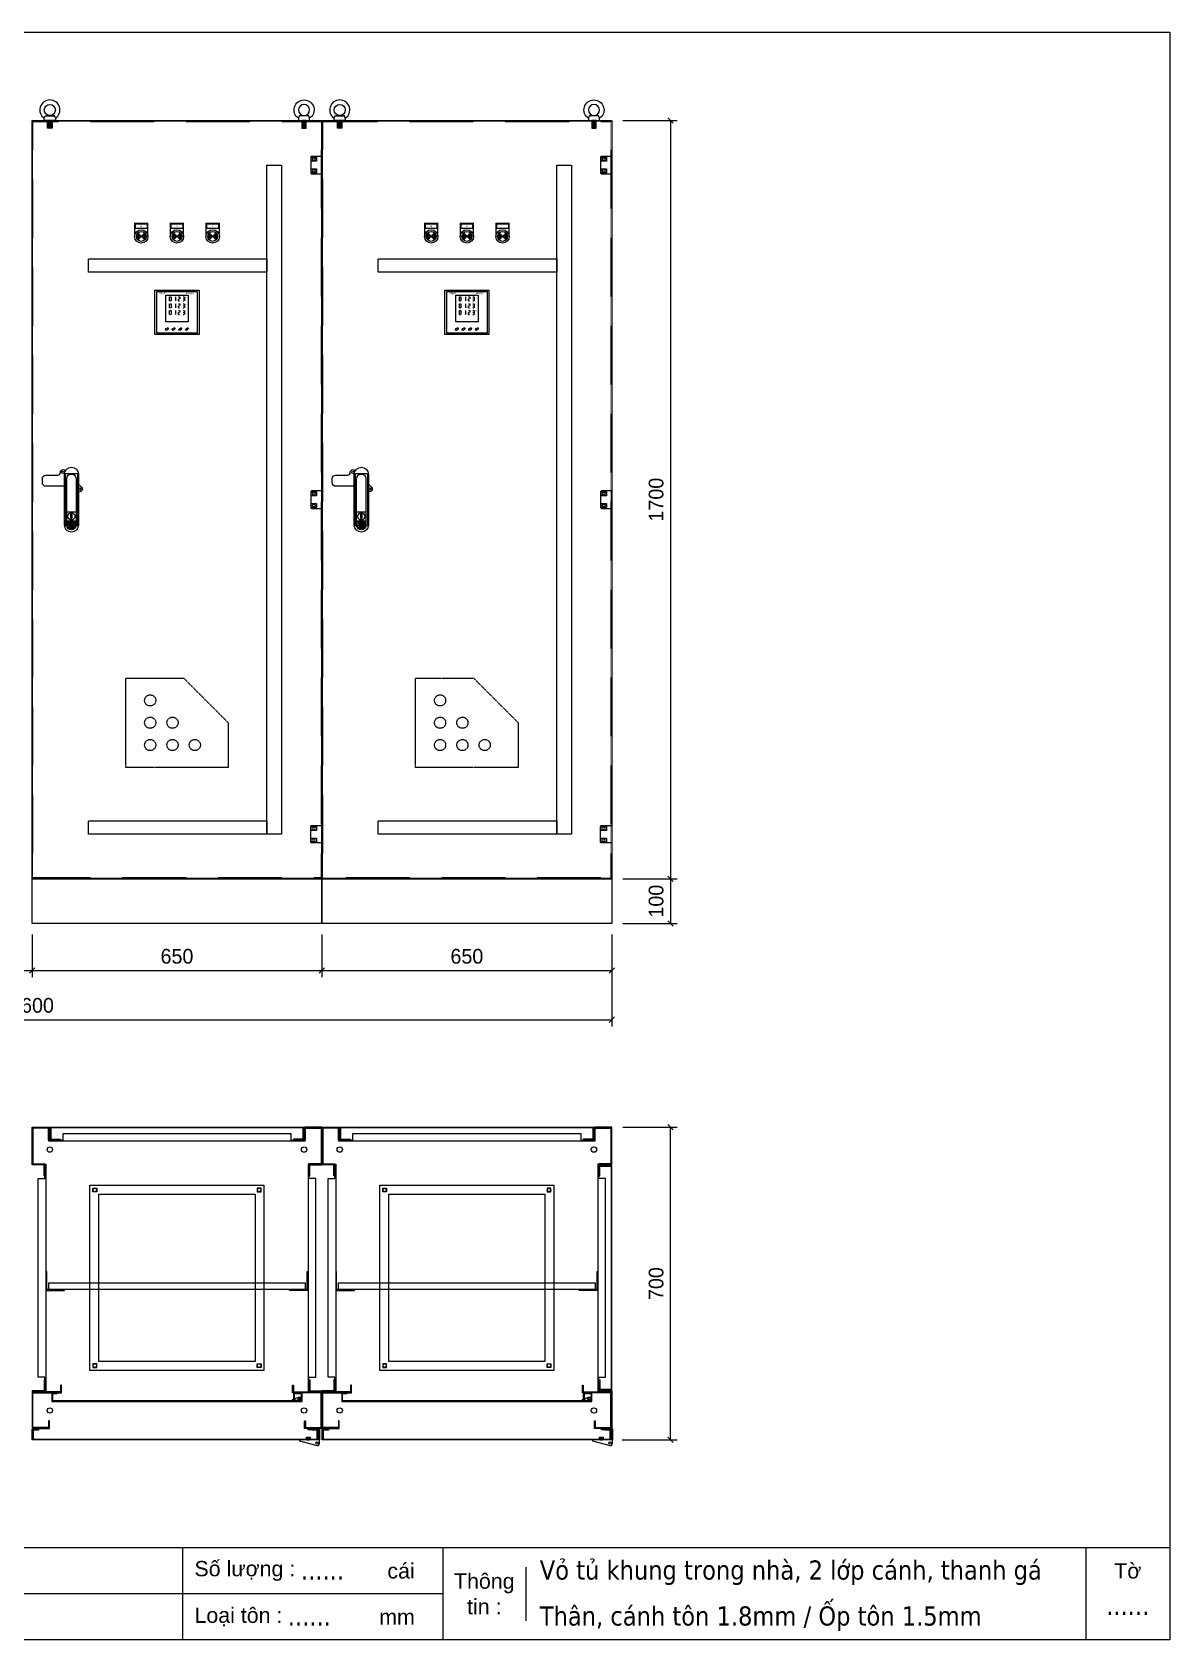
# Model space of a CAD drawing. Header units: millimetres. Extents: x 0 to 5097, y 0 to 3604.
# Drawn here: x 2546 to 5097, y 0 to 3604 of the extents above; entities that cross this region are included whole.
import ezdxf
from ezdxf.enums import TextEntityAlignment as Align

# ---------------------------------------------------------------- set-up
doc = ezdxf.new("R2010")
doc.units = ezdxf.units.MM
doc.linetypes.add('DASHED', pattern=[0.75, 0.5, -0.25])
doc.linetypes.add('HIDDEN2', pattern=[4.7625, 3.175, -1.5875])
for name, color, linetype in [('01', 7, 'HIDDEN2'), ('DIM', 253, 'Continuous'), ('Ghi chu', 7, 'Continuous')]:
    doc.layers.add(name, color=color, linetype=linetype)
doc.layers.add('07', color=5, linetype='Continuous', lineweight=5)
doc.styles.add('Arial', font='arial.ttf')
doc.styles.add('Arial-Black', font='txt')
doc.styles.add('Tahoma (Input Text)', font='tahoma.ttf')
doc.dimstyles.new('Dim-33', dxfattribs={"dimtxt": 33, "dimasz": 12, "dimexe": 15, "dimexo": 25, "dimgap": 15, "dimtad": 1, "dimdec": 0, "dimtxsty": 'Standard', "dimblk": 'OBLIQUE', "dimcen": 10, "dimclrd": 5, "dimclre": 5, "dimclrt": 3, "dimazin": 3, "dimtfac": 1, "dimtdec": 0, "dimtmove": 0, "dimatfit": 3, "dimldrblk": 'OPEN30', "dimlwd": 9, "dimlwe": 9})

# ---------------------------------------------------------------- blocks, each defined once
blk = doc.blocks.new('*D2')
at = {"color": 0, "linetype": 'ByBlock', "lineweight": -2}
for p, q in [((1901.3, 1506.1), (1889.3, 1494.1)), ((2539.3, 1494.1), (2551.3, 1506.1))]:
    blk.add_line(p, q, dxfattribs=at)
at = {"layer": 'Defpoints', "color": 0, "transparency": 16777216}
for p in [(1895.3, 1605.7), (2545.3, 1605.7), (2545.3, 1500.1)]:
    blk.add_point(p, dxfattribs=at)
at = {"layer": 'DIM', "color": 5, "lineweight": 9, "transparency": 16777216}
for p, q in [((1895.3, 1580.7), (1895.3, 1485.1)), ((2545.3, 1580.7), (2545.3, 1485.1)), ((1895.3, 1500.1), (2545.3, 1500.1))]:
    blk.add_line(p, q, dxfattribs=at)
at = {"layer": 'DIM', "color": 3, "transparency": 16777216, "insert": (2220.3, 1532), "char_height": 33, "attachment_point": 5}
blk.add_mtext('650', dxfattribs=at)
blk = doc.blocks.new('_Oblique')
at = {"color": 0, "linetype": 'ByBlock', "lineweight": -2}
blk.add_line((-0.5, -0.5), (0.5, 0.5), dxfattribs=at)
blk = doc.blocks.new('_Open30')
at = {"color": 0, "linetype": 'ByBlock', "lineweight": -2}
for p, q in [((-1, 0.27), (0, 0)), ((0, 0), (-1, -0.27)), ((0, 0), (-1, 0))]:
    blk.add_line(p, q, dxfattribs=at)
blk = doc.blocks.new('Moccauf10')
h = blk.add_hatch()
h.set_pattern_fill('ANSI31', color=8, scale=0.5, angle=330, style=0)
h.set_pattern_definition([(15, (-83193.6702, -36410.4482), (-0.410875234, 1.53340725), [])])
h.paths.add_polyline_path([(5, -23.5), (-5, -23.5), (-5, -40.5), (5, -40.5)])
at = {"color": 8}
for p, q in [((-12.5, -18.5), (-10.4, -13.5)), ((-10.4, -13.5), (-4.9, -11.5)), ((10.4, -13.5), (4.9, -11.5)), ((12.5, -18.5), (10.4, -13.5))]:
    blk.add_line(p, q, dxfattribs=at)
for points in [[(12.5, -18.5), (12.5, -23.5), (-12.5, -23.5), (-12.5, -18.5)], [(-10.4, -13.5), (10.4, -13.5)]]:
    blk.add_lwpolyline(points, dxfattribs=at)
blk.add_lwpolyline([(-5, -23.5), (5, -23.5), (5, -40.5), (-5, -40.5)], close=True, dxfattribs=at)
blk.add_circle((0, 0), 12.5, dxfattribs=at)
blk.add_arc((0, 0), 22.5, 303.749, 236.251, dxfattribs=at)
blk = doc.blocks.new('HL036-1-2')
at = {"layer": 'Ghi chu', "color": 1}
for p, q in [((-3, 17.8), (-18.9, 17.8)), ((-18.9, 15.8), (-18.9, 17.8)), ((-12.1, 15.8), (-18.9, 15.8)), ((-16.4, 1), (-16.4, 14)), ((-15.6, 15), (-3.9, 17.7)), ((0, 0), (-15.4, 0)), ((-14.4, 3), (-14.4, 11.9)), ((0, 2), (-13.4, 2)), ((-13.1, 12.8), (-4.3, 9.8)), ((-6.2, 2), (-6.2, 0)), ((-1.2, 2), (-1.2, 0)), ((0, 0), (0, 2))]:
    blk.add_line(p, q, dxfattribs=at)
for radius in [4.1, 2.1]:
    blk.add_circle((-3, 13.7), radius, dxfattribs=at)
for centre, start, end in [((-15.4, 14), 102.9616, 180), ((-15.4, 1), 180, 270), ((-13.4, 11.9), 71.3254, 180), ((-13.4, 3), 180, 270)]:
    blk.add_arc(centre, 1, start, end, dxfattribs=at)
blk = doc.blocks.new('*D3')
at = {"color": 0, "linetype": 'ByBlock', "lineweight": -2}
for p, q in [((2551.3, 1506.1), (2539.3, 1494.1)), ((3189.3, 1494.1), (3201.3, 1506.1))]:
    blk.add_line(p, q, dxfattribs=at)
at = {"layer": 'Defpoints', "color": 0, "transparency": 16777216}
for p in [(2545.3, 1605.7), (3195.3, 1605.7), (3195.3, 1500.1)]:
    blk.add_point(p, dxfattribs=at)
at = {"layer": 'DIM', "color": 5, "lineweight": 9, "transparency": 16777216}
for p, q in [((2545.3, 1580.7), (2545.3, 1485.1)), ((3195.3, 1580.7), (3195.3, 1485.1)), ((2545.3, 1500.1), (3195.3, 1500.1))]:
    blk.add_line(p, q, dxfattribs=at)
at = {"layer": 'DIM', "color": 3, "transparency": 16777216, "insert": (2870.3, 1532), "char_height": 33, "attachment_point": 5}
blk.add_mtext('650', dxfattribs=at)
blk = doc.blocks.new('HL044-2')
at = {"color": 1}
for p, q in [((0, -3), (0, 0)), ((0, 0), (23, 0)), ((4, -3), (4, 0)), ((10, -3), (10, 0)), ((25, -26), (-20, -26)), ((-20, -26), (-20, -28)), ((-20, -28), (19.5, -38.5)), ((-3, -19.5), (-3, -26)), ((-3, -19.5), (3, -20.1)), ((-3, -20.5), (3, -21.1)), ((-3, -21.5), (3, -22.1)), ((-3, -22.5), (3, -23.1)), ((-3, -23.5), (3, -24.1)), ((-3, -24.5), (3, -25.1)), ((-3, -25.5), (2.3, -26)), ((22, -3), (0, -3)), ((3, -19.5), (3, -26)), ((22, -3), (22, -26)), ((25, -2), (25, -3)), ((25, -3), (25, -26)), ((25, -33), (25, -26))]:
    blk.add_line(p, q, dxfattribs=at)
blk.add_lwpolyline([(-4, -19.5), (4, -19.5), (4, -26), (-4, -26)], close=True, dxfattribs=at)
blk.add_circle((19.5, -33), 2.5, dxfattribs=at)
for centre, radius, start, end in [((23, -2), 2, 0, 90), ((19.5, -33), 5.5, 270, 0)]:
    blk.add_arc(centre, radius, start, end, dxfattribs=at)
blk = doc.blocks.new('*D4')
at = {"color": 0, "linetype": 'ByBlock', "lineweight": -2}
for p, q in [((3201.3, 1506.1), (3189.3, 1494.1)), ((3839.3, 1494.1), (3851.3, 1506.1))]:
    blk.add_line(p, q, dxfattribs=at)
at = {"layer": 'Defpoints', "color": 0, "transparency": 16777216}
for p in [(3195.3, 1605.7), (3845.3, 1605.7), (3845.3, 1500.1)]:
    blk.add_point(p, dxfattribs=at)
at = {"layer": 'DIM', "color": 5, "lineweight": 9, "transparency": 16777216}
for p, q in [((3195.3, 1580.7), (3195.3, 1485.1)), ((3845.3, 1580.7), (3845.3, 1485.1)), ((3195.3, 1500.1), (3845.3, 1500.1))]:
    blk.add_line(p, q, dxfattribs=at)
at = {"layer": 'DIM', "color": 3, "transparency": 16777216, "insert": (3520.3, 1532), "char_height": 33, "attachment_point": 5}
blk.add_mtext('650', dxfattribs=at)
blk = doc.blocks.new('*D5')
at = {"color": 0, "linetype": 'ByBlock', "lineweight": -2}
for p, q in [((1251.3, 1396.1), (1239.3, 1384.1)), ((3839.3, 1384.1), (3851.3, 1396.1))]:
    blk.add_line(p, q, dxfattribs=at)
at = {"layer": 'Defpoints', "color": 0, "transparency": 16777216}
for p in [(1245.3, 1605.7), (3845.3, 1605.7), (3845.3, 1390.1)]:
    blk.add_point(p, dxfattribs=at)
at = {"layer": 'DIM', "color": 5, "lineweight": 9, "transparency": 16777216}
for p, q in [((1245.3, 1580.7), (1245.3, 1375.1)), ((3845.3, 1580.7), (3845.3, 1375.1)), ((1245.3, 1390.1), (3845.3, 1390.1))]:
    blk.add_line(p, q, dxfattribs=at)
at = {"layer": 'DIM', "color": 3, "transparency": 16777216, "insert": (2545.3, 1422), "char_height": 33, "attachment_point": 5}
blk.add_mtext('2600', dxfattribs=at)
blk = doc.blocks.new('*D6')
at = {"color": 0, "linetype": 'ByBlock', "lineweight": -2}
for p, q in [((3982.6, 3399.7), (3970.6, 3411.7)), ((3970.6, 1711.7), (3982.6, 1699.7))]:
    blk.add_line(p, q, dxfattribs=at)
at = {"layer": 'Defpoints', "color": 0, "transparency": 16777216}
for p in [(3845.3, 3405.7), (3845.3, 1705.7), (3976.6, 1705.7)]:
    blk.add_point(p, dxfattribs=at)
at = {"layer": 'DIM', "color": 5, "lineweight": 9, "transparency": 16777216}
for p, q in [((3870.3, 3405.7), (3991.6, 3405.7)), ((3976.6, 3405.7), (3976.6, 1705.7)), ((3870.3, 1705.7), (3991.6, 1705.7))]:
    blk.add_line(p, q, dxfattribs=at)
at = {"layer": 'DIM', "color": 3, "transparency": 16777216, "insert": (3944.7, 2555.7), "char_height": 33, "attachment_point": 5, "rotation": 90}
blk.add_mtext('1700', dxfattribs=at)
blk = doc.blocks.new('*D7')
at = {"color": 0, "linetype": 'ByBlock', "lineweight": -2}
for p, q in [((3982.6, 1699.7), (3970.6, 1711.7)), ((3970.6, 1611.7), (3982.6, 1599.7))]:
    blk.add_line(p, q, dxfattribs=at)
at = {"layer": 'Defpoints', "color": 0, "transparency": 16777216}
for p in [(3845.3, 1705.7), (3845.3, 1605.7), (3976.6, 1605.7)]:
    blk.add_point(p, dxfattribs=at)
at = {"layer": 'DIM', "color": 5, "lineweight": 9, "transparency": 16777216}
for p, q in [((3870.3, 1705.7), (3991.6, 1705.7)), ((3976.6, 1705.7), (3976.6, 1605.7)), ((3870.3, 1605.7), (3991.6, 1605.7))]:
    blk.add_line(p, q, dxfattribs=at)
at = {"layer": 'DIM', "color": 3, "transparency": 16777216, "insert": (3944.7, 1655.7), "char_height": 33, "attachment_point": 5, "rotation": 90}
blk.add_mtext('100', dxfattribs=at)
blk = doc.blocks.new('*D8')
at = {"color": 0, "linetype": 'ByBlock', "lineweight": -2}
for p, q in [((3982.6, 1143), (3970.6, 1155)), ((3970.6, 454), (3982.6, 442))]:
    blk.add_line(p, q, dxfattribs=at)
at = {"layer": 'Defpoints', "color": 0, "transparency": 16777216}
for p in [(3845.3, 1149), (3976.6, 1149), (3843.8, 448)]:
    blk.add_point(p, dxfattribs=at)
at = {"layer": 'DIM', "color": 5, "lineweight": 9, "transparency": 16777216}
for p, q in [((3870.3, 1149), (3991.6, 1149)), ((3976.6, 448), (3976.6, 1149)), ((3868.8, 448), (3991.6, 448))]:
    blk.add_line(p, q, dxfattribs=at)
at = {"layer": 'DIM', "color": 3, "transparency": 16777216, "insert": (3944.7, 798.5), "char_height": 33, "attachment_point": 5, "rotation": 90}
blk.add_mtext('700', dxfattribs=at)
blk = doc.blocks.new('khungtenAsean2')
at = {"color": 7}
for p, q in [((2970, -1980), (0, -1980)), ((1680, -1980), (1680, -2100)), ((2020, -1980), (2020, -2100)), ((2860, -1980), (2860, -2100)), ((2128.3, -2005), (2128.3, -2075)), ((2020, -2040), (0, -2040))]:
    blk.add_line(p, q, dxfattribs=at)
blk.add_lwpolyline([(0, 0), (2970, 0), (2970, -2100), (0, -2100)], close=True, dxfattribs=at)
at = {"color": 2, "char_height": 20, "style": 'Arial'}
for s, insert, width, attachment_point in [('  Số lượng :', (1680, -2010), 917.634, 4), ('cái', (1947.6, -2010), 917.634, 4), ('Thông\\Ptin :', (2074.2, -2040), 108.311, 5), ('Tờ', (2915, -2010), 110, 5), ('  Loại tôn :', (1680, -2070), 917.634, 4), ('mm', (1936.9, -2070), 917.634, 4)]:
    blk.add_mtext(s, dxfattribs=dict(at, insert=insert, width=width, attachment_point=attachment_point))
at = {"color": 1, "style": 'Tahoma (Input Text)', "flags": 8}
for tag, p in [('#03', (506.6, -2019.3)), ('#01', (137.1, -2021.3)), ('#05', (1106.6, -2021.3)), ('#07', (1834.7, -2021.3)), ('#09', (2146.7, -2021.3)), ('#02', (98.5, -2081.3)), ('#04', (486.1, -2081.3)), ('#06', (1065.3, -2081.3)), ('#08', (1817.4, -2081.3)), ('#10', (2146.7, -2081.3))]:
    blk.add_attdef(tag, p, '', height=25, dxfattribs=at)
blk.add_attdef('#11', text='', height=25, dxfattribs=at).set_placement((2915, -2067.3), align=Align.CENTER)
blk = doc.blocks.new('HL044-1')
at = {"color": 1}
blk.add_lwpolyline([(2, 0), (25, 0), (25, 39), (2, 39, 0.414214), (0, 37), (0, 2, 0.414214)], format="xyb", close=True, dxfattribs=at)
for centre in [(7, 32.5), (7, 6.5)]:
    blk.add_circle(centre, 3, dxfattribs=at)
blk = doc.blocks.new('AB-301-1-1')
at = {"linetype": 'Continuous'}
h = blk.add_hatch(dxfattribs=at)
h.set_pattern_fill('ACAD_ISO09W100', color=1, scale=0.2)
h.set_pattern_definition([(0, (-367.8747, 374.3201), (0, 1), [4.8, -0.6, 1.2, -0.6, 1.2, -0.6])])
h.paths.add_polyline_path([(-3.9, -112.6, 0.118404), (0.1, -113.6, 0.118404), (4.2, -112.6), (7.1, -96.1), (-6.9, -96.1)])
at = {"color": 1, "linetype": 'Continuous'}
for p, q in [((-9.9, -74.6), (10.1, -74.6)), ((-6.9, -96.1), (7.1, -96.1)), ((-6.9, -96.1), (-3.9, -112.6)), ((7.1, -96.1), (4.2, -112.6))]:
    blk.add_line(p, q, dxfattribs=at)
for points in [[(-15.7, -17.1), (-57.4, -17.1, -0.414214), (-64.9, -9.6), (-64.9, 0.4, -0.414214), (-57.4, 7.9), (-30.6, 7.9, 0.414214), (-24.6, 13.9), (-24.6, 14.2)], [(-24.6, 14.2, -0.198912), (-22.8, 18.4), (-22.8, 18.4, -0.414214), (-14.4, 18.4), (-13.5, 17.6)], [(16.3, -12.2), (23.1, -19.1, -0.414214), (23.1, -27.5), (23.1, -27.5, -0.31835), (16.3, -28.7)]]:
    blk.add_lwpolyline(points, format="xyb", dxfattribs=at)
for points in [[(0.3, 25.4), (0.3, 25.4, -0.400643), (16.3, 10.4), (16.3, -104.6, -0.400643), (0.3, -119.6), (0.3, -119.6, -0.400643), (-15.7, -104.6), (-15.7, 10.4, -0.400643)], [(0.1, 10.4, -0.403991), (10.6, 0.4), (10.6, -104.6, -0.403991), (0.1, -114.6, -0.403991), (-10.4, -104.6), (-10.4, 0.4, -0.403991)], [(9.1, -96.6), (9.1, -104.6, -0.414214), (0.1, -113.6, -0.414214), (-8.9, -104.6), (-8.9, -96.6, -0.414214), (-6.9, -94.6), (7.1, -94.6, -0.414214)]]:
    blk.add_lwpolyline(points, format="xyb", close=True, dxfattribs=at)
blk.add_lwpolyline([(-0.9, -79.6), (1.1, -79.6), (1.1, -89.6), (-0.9, -89.6)], close=True, dxfattribs=at)
for centre, radius in [((-18.6, 14.2), 2.5), ((18.9, -23.3), 2.5), ((0.1, -84.6), 8)]:
    blk.add_circle(centre, radius, dxfattribs=at)
blk = doc.blocks.new('Den XANH')
h = blk.add_hatch(color=5)
h.paths.add_polyline_path([(15, 15), (22.8, 7.2, 0.198912), (26, 15, 0.198912), (22.8, 22.8)])
h.paths.add_polyline_path([(15, 15), (7.2, 22.8, 0.198912), (4, 15, 0.198912), (7.2, 7.2)])
at = {"color": 7}
for p, q in [((0, 45), (30, 45)), ((0, 45), (0, 15)), ((30, 15), (30, 45))]:
    blk.add_line(p, q, dxfattribs=at)
blk.add_lwpolyline([(2, 43), (28, 43), (28, 33), (2, 33)], close=True, dxfattribs=at)
blk.add_circle((15, 15), 15, dxfattribs=at)
at = {"layer": '07', "color": 5, "linetype": 'Continuous', "lineweight": 5, "ltscale": 3}
for p, q in [((22.8, 22.8), (7.2, 7.2)), ((7.2, 22.8), (22.8, 7.2))]:
    blk.add_line(p, q, dxfattribs=at)
blk.add_circle((15, 15), 11, dxfattribs=at)
at = {"layer": '01', "color": 2, "linetype": 'Continuous', "lineweight": 5, "style": 'Arial-Black'}
blk.add_attdef('T-SP', text='', height=2.4, dxfattribs=at).set_placement((15.2, 36), align=Align.CENTER)
blk = doc.blocks.new('Den DO')
h = blk.add_hatch(color=1)
h.paths.add_polyline_path([(7.2, 7.2), (15, 15), (7.2, 22.8, 0.198912), (4, 15, 0.198912)])
h.paths.add_polyline_path([(26, 15, 0.198912), (22.8, 22.8), (15, 15), (22.8, 7.2, 0.198912)])
at = {"color": 7}
for p, q in [((0, 45), (30, 45)), ((0, 45), (0, 15)), ((30, 15), (30, 45))]:
    blk.add_line(p, q, dxfattribs=at)
blk.add_lwpolyline([(2, 43), (28, 43), (28, 33), (2, 33)], close=True, dxfattribs=at)
blk.add_circle((15, 15), 15, dxfattribs=at)
at = {"layer": '07', "color": 1, "linetype": 'Continuous', "lineweight": 5, "ltscale": 3}
for p, q in [((22.8, 22.8), (7.2, 7.2)), ((7.2, 22.8), (22.8, 7.2))]:
    blk.add_line(p, q, dxfattribs=at)
blk.add_circle((15, 15), 11, dxfattribs=at)
at = {"layer": '01', "color": 2, "linetype": 'Continuous', "lineweight": 5, "style": 'Arial-Black'}
blk.add_attdef('T-SP', text='', height=2.4, dxfattribs=at).set_placement((15.2, 36), align=Align.CENTER)
blk = doc.blocks.new('Den VANG')
h = blk.add_hatch(color=2)
h.paths.add_polyline_path([(22.8, 7.2, 0.198912), (26, 15, 0.198912), (22.8, 22.8), (15, 15)])
h.paths.add_polyline_path([(7.2, 7.2), (15, 15), (7.2, 22.8, 0.198912), (4, 15, 0.198912)])
at = {"color": 7}
for p, q in [((0, 45), (30, 45)), ((0, 45), (0, 15)), ((30, 15), (30, 45))]:
    blk.add_line(p, q, dxfattribs=at)
blk.add_lwpolyline([(2, 43), (28, 43), (28, 33), (2, 33)], close=True, dxfattribs=at)
blk.add_circle((15, 15), 15, dxfattribs=at)
at = {"layer": '07', "color": 2, "linetype": 'Continuous', "lineweight": 5, "ltscale": 3}
for p, q in [((22.8, 22.8), (7.2, 7.2)), ((7.2, 22.8), (22.8, 7.2))]:
    blk.add_line(p, q, dxfattribs=at)
blk.add_circle((15, 15), 11, dxfattribs=at)
at = {"layer": '01', "color": 2, "linetype": 'Continuous', "lineweight": 5, "style": 'Arial-Black'}
blk.add_attdef('T-SP', text='', height=2.4, dxfattribs=at).set_placement((15.2, 36), align=Align.CENTER)
blk = doc.blocks.new('A$C1C334A4C')
at = {"color": 6}
for p, q in [((32.2, 83.8), (32.2, 79.8)), ((32.2, 78.8), (32.2, 74.8)), ((33.2, 83.8), (35.2, 83.8)), ((33.2, 74.8), (35.2, 74.8)), ((36.2, 83.8), (36.2, 79.8)), ((36.2, 78.8), (36.2, 74.8)), ((46.2, 83.8), (46.2, 79.8)), ((46.2, 78.8), (46.2, 74.8)), ((52.2, 78.8), (52.2, 74.8)), ((53.2, 83.8), (55.2, 83.8)), ((53.2, 79.3), (55.2, 79.3)), ((53.2, 74.8), (55.2, 74.8)), ((56.2, 83.8), (56.2, 79.8)), ((63.2, 83.8), (65.2, 83.8)), ((63.2, 79.3), (65.2, 79.3)), ((63.2, 74.8), (65.2, 74.8)), ((66.2, 83.8), (66.2, 79.8)), ((66.2, 78.8), (66.2, 74.8)), ((32.2, 68.8), (32.2, 64.8)), ((32.2, 63.8), (32.2, 59.8)), ((32.2, 53.8), (32.2, 49.8)), ((32.2, 48.8), (32.2, 44.8)), ((33.2, 68.8), (35.2, 68.8)), ((33.2, 59.8), (35.2, 59.8)), ((33.2, 53.8), (35.2, 53.8)), ((33.2, 44.8), (35.2, 44.8)), ((36.2, 68.8), (36.2, 64.8)), ((36.2, 63.8), (36.2, 59.8)), ((36.2, 53.8), (36.2, 49.8)), ((36.2, 48.8), (36.2, 44.8)), ((46.2, 68.8), (46.2, 64.8)), ((46.2, 63.8), (46.2, 59.8)), ((46.2, 53.8), (46.2, 49.8)), ((46.2, 48.8), (46.2, 44.8)), ((52.2, 63.8), (52.2, 59.8)), ((52.2, 48.8), (52.2, 44.8)), ((53.2, 68.8), (55.2, 68.8)), ((53.2, 64.3), (55.2, 64.3)), ((53.2, 59.8), (55.2, 59.8)), ((53.2, 53.8), (55.2, 53.8)), ((53.2, 49.3), (55.2, 49.3)), ((53.2, 44.8), (55.2, 44.8)), ((56.2, 68.8), (56.2, 64.8)), ((56.2, 53.8), (56.2, 49.8)), ((63.2, 68.8), (65.2, 68.8)), ((63.2, 64.3), (65.2, 64.3)), ((63.2, 59.8), (65.2, 59.8)), ((63.2, 53.8), (65.2, 53.8)), ((63.2, 49.3), (65.2, 49.3)), ((63.2, 44.8), (65.2, 44.8)), ((66.2, 68.8), (66.2, 64.8)), ((66.2, 63.8), (66.2, 59.8)), ((66.2, 53.8), (66.2, 49.8)), ((66.2, 48.8), (66.2, 44.8))]:
    blk.add_line(p, q, dxfattribs=at)
for points in [[(0, 99), (99, 99), (99, 0), (0, 0)], [(24.5, 88), (74.5, 88), (74.5, 28), (24.5, 28)]]:
    blk.add_lwpolyline(points, close=True, dxfattribs=at)
at = {"color": 2}
blk.add_lwpolyline([(3.5, 3.5), (95.5, 3.5), (95.5, 95.5), (3.5, 95.5)], close=True, dxfattribs=at)
at = {"color": 6}
for centre in [(27, 12), (42, 12), (57, 12), (72, 12)]:
    blk.add_ellipse(centre, major_axis=(2.83, 2.83), ratio=0.5, dxfattribs=at)
at = {"color": 6, "width": 2201.82, "attachment_point": 5}
for s, insert, char_height in [('{\\fTahoma|b0|i0|c0|p34;selec}', (18.2, 92), 5), ('{\\fTahoma|b0|i0|c0|p34;V}', (70.6, 83.1), 2), ('{\\fTahoma|b0|i1|c0|p34;MFM383A}', (78.4, 91.6), 3), ('{\\fTahoma|b0|i0|c0|p34;PF}', (70.6, 52.9), 2), ('{\\fTahoma|b0|i0|c0|p34;A}', (70.6, 67.7), 2)]:
    blk.add_mtext(s, dxfattribs=dict(at, insert=insert, char_height=char_height))
blk = doc.blocks.new('A$C01EB0BB3')
at = {"color": 7, "linetype": 'DASHED', "ltscale": 3}
for p, q in [((0, 0), (0, 200)), ((0, 200), (130, 200)), ((230, 100), (130, 200)), ((230, 100), (230, 0)), ((230, 0), (0, 0))]:
    blk.add_line(p, q, dxfattribs=at)
for centre in [(55, 150), (55, 100), (105, 100), (55, 50), (105, 50), (155, 50)]:
    blk.add_circle(centre, 12.5, dxfattribs=at)

msp = doc.modelspace()

# ---------------------------------------------------------------- linework, layer by layer
at = {"color": 7}
for points in [[(2545.3, 3405.7), (3195.3, 3405.7), (3195.3, 1705.7), (2545.3, 1705.7)], [(3195.3, 3405.7), (3845.3, 3405.7), (3845.3, 1705.7), (3195.3, 1705.7)], [(2545.3, 1705.7), (3195.3, 1705.7), (3195.3, 1605.7), (2545.3, 1605.7)], [(3195.3, 1705.7), (3845.3, 1705.7), (3845.3, 1605.7), (3195.3, 1605.7)], [(3153.3, 1122), (3153.3, 1147.5), (2587.3, 1147.5), (2587.3, 1122), (2585.8, 1122), (2585.8, 1149), (3154.8, 1149), (3154.8, 1122)], [(3803.3, 1122), (3803.3, 1147.5), (3237.3, 1147.5), (3237.3, 1122), (3235.8, 1122), (3235.8, 1149), (3804.8, 1149), (3804.8, 1122)], [(3818.3, 1062), (3843.8, 1062), (3843.8, 561), (3818.3, 561), (3818.3, 559.5), (3845.3, 559.5), (3845.3, 1063.5), (3818.3, 1063.5)], [(2675.3, 1019), (3065.3, 1019), (3065.3, 604), (2675.3, 604)], [(3325.3, 1019), (3715.3, 1019), (3715.3, 604), (3325.3, 604)], [(2572.3, 558), (2545.3, 558), (2545.3, 474), (2584.3, 474), (2584.3, 491), (2582.3, 491), (2582.3, 476), (2547.3, 476), (2547.3, 556), (2574.3, 556), (2574.3, 583), (2572.3, 583)], [(3168.3, 558), (3195.3, 558), (3195.3, 474), (3156.3, 474), (3156.3, 491), (3158.3, 491), (3158.3, 476), (3193.3, 476), (3193.3, 556), (3166.3, 556), (3166.3, 583), (3168.3, 583)], [(3222.3, 558), (3195.3, 558), (3195.3, 474), (3234.3, 474), (3234.3, 491), (3232.3, 491), (3232.3, 476), (3197.3, 476), (3197.3, 556), (3224.3, 556), (3224.3, 583), (3222.3, 583)], [(3818.3, 558), (3845.3, 558), (3845.3, 474), (3806.3, 474), (3806.3, 491), (3808.3, 491), (3808.3, 476), (3843.3, 476), (3843.3, 556), (3816.3, 556), (3816.3, 583), (3818.3, 583)], [(2609.3, 556), (2547.3, 556), (2547.3, 554), (2611.3, 554), (2611.3, 571), (2609.3, 571)], [(3131.3, 556), (3193.3, 556), (3193.3, 554), (3129.3, 554), (3129.3, 571), (3131.3, 571)], [(3259.3, 556), (3197.3, 556), (3197.3, 554), (3261.3, 554), (3261.3, 571), (3259.3, 571)], [(3781.3, 556), (3843.3, 556), (3843.3, 554), (3779.3, 554), (3779.3, 571), (3781.3, 571)]]:
    msp.add_lwpolyline(points, close=True, dxfattribs=at)
at = {"color": 7, "linetype": 'DASHED'}
for points in [[(2547.3, 3403.7), (3193.3, 3403.7), (3193.3, 1707.7), (2547.3, 1707.7)], [(3197.3, 3403.7), (3843.3, 3403.7), (3843.3, 1707.7), (3197.3, 1707.7)]]:
    msp.add_lwpolyline(points, close=True, dxfattribs=at)
at = {"color": 2}
for points in [[(3171.3, 3323.2), (3183.3, 3323.2), (3183.3, 3314.2), (3171.3, 3314.2)], [(3821.3, 3323.2), (3833.3, 3323.2), (3833.3, 3314.2), (3821.3, 3314.2)], [(3171.3, 3297.2), (3183.3, 3297.2), (3183.3, 3288.2), (3171.3, 3288.2)], [(3821.3, 3297.2), (3833.3, 3297.2), (3833.3, 3288.2), (3821.3, 3288.2)], [(2620.3, 2614.2), (2647.3, 2614.2), (2647.3, 2497.2), (2620.3, 2497.2)], [(3270.3, 2614.2), (3297.3, 2614.2), (3297.3, 2497.2), (3270.3, 2497.2)], [(3171.3, 2573.2), (3183.3, 2573.2), (3183.3, 2564.2), (3171.3, 2564.2)], [(3821.3, 2573.2), (3833.3, 2573.2), (3833.3, 2564.2), (3821.3, 2564.2)], [(3171.3, 2547.2), (3183.3, 2547.2), (3183.3, 2538.2), (3171.3, 2538.2)], [(3821.3, 2547.2), (3833.3, 2547.2), (3833.3, 2538.2), (3821.3, 2538.2)], [(3171.3, 1823.2), (3183.3, 1823.2), (3183.3, 1814.2), (3171.3, 1814.2)], [(3821.3, 1823.2), (3833.3, 1823.2), (3833.3, 1814.2), (3821.3, 1814.2)], [(3171.3, 1797.2), (3183.3, 1797.2), (3183.3, 1788.2), (3171.3, 1788.2)], [(3821.3, 1797.2), (3833.3, 1797.2), (3833.3, 1788.2), (3821.3, 1788.2)], [(2690.3, 1004), (2681.8, 1004), (2681.8, 1012.5), (2690.3, 1012.5)], [(3050.3, 1004), (3058.8, 1004), (3058.8, 1012.5), (3050.3, 1012.5)], [(3340.3, 1004), (3331.8, 1004), (3331.8, 1012.5), (3340.3, 1012.5)], [(3700.3, 1004), (3708.8, 1004), (3708.8, 1012.5), (3700.3, 1012.5)], [(2695.3, 999), (3045.3, 999), (3045.3, 624), (2695.3, 624)], [(3345.3, 999), (3695.3, 999), (3695.3, 624), (3345.3, 624)], [(2690.3, 619), (2681.8, 619), (2681.8, 610.5), (2690.3, 610.5)], [(3050.3, 619), (3058.8, 619), (3058.8, 610.5), (3050.3, 610.5)], [(3340.3, 619), (3331.8, 619), (3331.8, 610.5), (3340.3, 610.5)], [(3700.3, 619), (3708.8, 619), (3708.8, 610.5), (3700.3, 610.5)]]:
    msp.add_lwpolyline(points, close=True, dxfattribs=at)
at = {"color": 7, "linetype": 'DASHED', "ltscale": 2}
for points in [[(3071.7, 3305.7), (3104.7, 3305.7), (3104.7, 1805.7), (3071.7, 1805.7)], [(3721.7, 3305.7), (3754.7, 3305.7), (3754.7, 1805.7), (3721.7, 1805.7)], [(2671.7, 3095.3), (3071.7, 3095.3), (3071.7, 3065.3), (2671.7, 3065.3)], [(3321.7, 3095.3), (3721.7, 3095.3), (3721.7, 3065.3), (3321.7, 3065.3)], [(2671.7, 1835.7), (3071.7, 1835.7), (3071.7, 1805.7), (2671.7, 1805.7)], [(3321.7, 1835.7), (3721.7, 1835.7), (3721.7, 1805.7), (3321.7, 1805.7)]]:
    msp.add_lwpolyline(points, close=True, dxfattribs=at)
at = {"color": 7}
for points in [[(2609.3, 1120), (2582.3, 1120), (2582.3, 1147), (2547.3, 1147), (2547.3, 1067), (2574.3, 1067), (2574.3, 1040), (2572.3, 1040), (2572.3, 1065), (2545.3, 1065), (2545.3, 1149), (2584.3, 1149), (2584.3, 1122), (2609.3, 1122), (2609.3, 1120)], [(3131.3, 1120), (3158.3, 1120), (3158.3, 1147), (3193.3, 1147), (3193.3, 1067), (3166.3, 1067), (3166.3, 1040), (3168.3, 1040), (3168.3, 1065), (3195.3, 1065), (3195.3, 1149), (3156.3, 1149), (3156.3, 1122), (3131.3, 1122), (3131.3, 1120)], [(3259.3, 1120), (3232.3, 1120), (3232.3, 1147), (3197.3, 1147), (3197.3, 1067), (3224.3, 1067), (3224.3, 1040), (3222.3, 1040), (3222.3, 1065), (3195.3, 1065), (3195.3, 1149), (3234.3, 1149), (3234.3, 1122), (3259.3, 1122), (3259.3, 1120)], [(3781.3, 1120), (3808.3, 1120), (3808.3, 1147), (3843.3, 1147), (3843.3, 1067), (3816.3, 1067), (3816.3, 1040), (3818.3, 1040), (3818.3, 1065), (3845.3, 1065), (3845.3, 1149), (3806.3, 1149), (3806.3, 1122), (3781.3, 1122), (3781.3, 1120)], [(3172.8, 470), (3172.8, 472), (3186.8, 472), (3186.8, 448), (2545.8, 448), (2545.8, 472), (2559.8, 472), (2559.8, 470), (2547.8, 470), (2547.8, 450), (3184.8, 450), (3184.8, 470), (3172.8, 470)], [(3829.8, 470), (3829.8, 472), (3843.8, 472), (3843.8, 448), (3195.8, 448), (3195.8, 472), (3209.8, 472), (3209.8, 470), (3197.8, 470), (3197.8, 450), (3841.8, 450), (3841.8, 470), (3829.8, 470)]]:
    msp.add_lwpolyline(points, dxfattribs=at)
at = {"color": 253}
for points in [[(3125.8, 1120), (3157.3, 1120), (3157.3, 1118), (2583.3, 1118), (2583.3, 1120), (2614.8, 1120), (2614.8, 1135), (3125.8, 1135), (3125.8, 1120)], [(3775.8, 1120), (3807.3, 1120), (3807.3, 1118), (3233.3, 1118), (3233.3, 1120), (3264.8, 1120), (3264.8, 1135), (3775.8, 1135), (3775.8, 1120)], [(2574.3, 1034), (2574.3, 1066.5), (2576.3, 1066.5), (2576.3, 556.5), (2574.3, 556.5), (2574.3, 589), (2559.3, 589), (2559.3, 1034), (2574.3, 1034)], [(3166.3, 1034), (3166.3, 1066.5), (3164.3, 1066.5), (3164.3, 556.5), (3166.3, 556.5), (3166.3, 589), (3181.3, 589), (3181.3, 1034), (3166.3, 1034)], [(3224.3, 1034), (3224.3, 1066.5), (3226.3, 1066.5), (3226.3, 556.5), (3224.3, 556.5), (3224.3, 589), (3209.3, 589), (3209.3, 1034), (3224.3, 1034)], [(3816.3, 1034), (3816.3, 1066.5), (3814.3, 1066.5), (3814.3, 556.5), (3816.3, 556.5), (3816.3, 589), (3831.3, 589), (3831.3, 1034), (3816.3, 1034)]]:
    msp.add_lwpolyline(points, dxfattribs=at)
for points in [[(2618.3, 785.3), (2578.3, 785.3), (2578.3, 825.3), (2576.3, 825.3), (2576.3, 783.3), (2618.3, 783.3)], [(2582.8, 800.3), (3157.8, 800.3), (3157.8, 785.3), (2582.8, 785.3)], [(3122.3, 785.3), (3162.3, 785.3), (3162.3, 825.3), (3164.3, 825.3), (3164.3, 783.3), (3122.3, 783.3)], [(3268.3, 785.3), (3228.3, 785.3), (3228.3, 825.3), (3226.3, 825.3), (3226.3, 783.3), (3268.3, 783.3)], [(3232.8, 800.3), (3807.8, 800.3), (3807.8, 785.3), (3232.8, 785.3)], [(3772.3, 785.3), (3812.3, 785.3), (3812.3, 825.3), (3814.3, 825.3), (3814.3, 783.3), (3772.3, 783.3)]]:
    msp.add_lwpolyline(points, close=True, dxfattribs=at)
at = {"color": 6}
for points in [[(3138.8, 554), (3138.8, 552), (3148.8, 552), (3148.8, 536), (2591.8, 536), (2591.8, 552), (2601.8, 552), (2601.8, 554), (2589.8, 554), (2589.8, 534), (3150.8, 534), (3150.8, 554), (3138.8, 554)], [(3788.8, 554), (3788.8, 552), (3798.8, 552), (3798.8, 536), (3241.8, 536), (3241.8, 552), (3251.8, 552), (3251.8, 554), (3239.8, 554), (3239.8, 534), (3800.8, 534), (3800.8, 554), (3788.8, 554)]]:
    msp.add_lwpolyline(points, dxfattribs=at)
at = {"color": 2}
for centre in [(2585.3, 1099), (3155.3, 1099), (3235.3, 1099), (3805.3, 1099), (2585.3, 514), (3155.3, 514), (3235.3, 514), (3805.3, 514)]:
    msp.add_circle(centre, 6, dxfattribs=at)
at = {"color": 7}
for centre in [(2686.1, 1008.3), (3054.6, 1008.3), (3336.1, 1008.3), (3704.6, 1008.3), (2686.1, 614.8), (3054.6, 614.8), (3336.1, 614.8), (3704.6, 614.8)]:
    msp.add_circle(centre, 4, dxfattribs=at)

# ---------------------------------------------------------------- block references
ref = msp.add_blockref('khungtenAsean2', (0, 3603.6), dxfattribs=dict(at, xscale=1.716000000000349, yscale=1.716000000000349, zscale=1.716000000000349))
ref.add_attrib('#11', '......', dxfattribs={"color": 1, "height": 42.9, "style": 'Tahoma (Input Text)'}).set_placement((5002.1, 56), align=Align.CENTER)
ref.add_attrib('#09', 'Vỏ tủ khung trong nhà, 2 lớp cánh, thanh gá', (3683.8, 135.1), dxfattribs={"color": 1, "height": 42.9, "style": 'Tahoma (Input Text)'})
ref.add_attrib('#10', 'Thân, cánh tôn 1.8mm / Ốp tôn 1.5mm', (3683.8, 32.1), dxfattribs={"color": 1, "height": 42.9, "style": 'Tahoma (Input Text)'})
ref.add_attrib('#08', '......', (3118.7, 32.1), dxfattribs={"color": 1, "height": 42.9, "style": 'Tahoma (Input Text)'})
ref.add_attrib('#07', '......', (3148.3, 135.1), dxfattribs={"color": 1, "height": 42.9, "style": 'Tahoma (Input Text)'})
for name, p in [('Moccauf10', (2585.3, 3429.2)), ('Moccauf10', (3235.3, 3429.2)), ('HL044-1', (3170.3, 3286.2)), ('HL044-1', (3820.3, 3286.2)), ('A$C1C334A4C', (2820.8, 2926.2)), ('A$C1C334A4C', (3470.8, 2926.2)), ('AB-301-1-1', (2633.5, 2602.8)), ('AB-301-1-1', (3283.5, 2602.8)), ('HL044-1', (3170.3, 2536.2)), ('HL044-1', (3820.3, 2536.2)), ('A$C01EB0BB3', (2755.3, 1955.7)), ('A$C01EB0BB3', (3405.3, 1955.7)), ('HL044-2', (3164.8, 474)), ('HL044-2', (3821.8, 474))]:
    msp.add_blockref(name, p, dxfattribs=at)
at = {"color": 7, "xscale": -1}
for p in [(3155.3, 3429.2), (3805.3, 3429.2)]:
    msp.add_blockref('Moccauf10', p, dxfattribs=at)
at = {"color": 7}
ref = msp.add_blockref('Den DO', (2775.3, 3130.7), dxfattribs=at)
ref.add_attrib('T-SP', 'R', dxfattribs={"layer": '01', "color": 2, "linetype": 'Continuous', "lineweight": 5, "height": 4, "style": 'Arial'}).set_placement((2790.6, 3166.7), align=Align.CENTER)
ref = msp.add_blockref('Den VANG', (2855.3, 3130.7), dxfattribs=at)
ref.add_attrib('T-SP', 'S', dxfattribs={"layer": '01', "color": 2, "linetype": 'Continuous', "lineweight": 5, "height": 4, "style": 'Arial'}).set_placement((2870.6, 3166.7), align=Align.CENTER)
ref = msp.add_blockref('Den XANH', (2935.3, 3130.7), dxfattribs=at)
ref.add_attrib('T-SP', 'T', dxfattribs={"layer": '01', "color": 2, "linetype": 'Continuous', "lineweight": 5, "height": 4, "style": 'Arial'}).set_placement((2950.6, 3166.7), align=Align.CENTER)
ref = msp.add_blockref('Den DO', (3425.3, 3130.7), dxfattribs=at)
ref.add_attrib('T-SP', 'R', dxfattribs={"layer": '01', "color": 2, "linetype": 'Continuous', "lineweight": 5, "height": 4, "style": 'Arial'}).set_placement((3440.6, 3166.7), align=Align.CENTER)
ref = msp.add_blockref('Den VANG', (3505.3, 3130.7), dxfattribs=at)
ref.add_attrib('T-SP', 'S', dxfattribs={"layer": '01', "color": 2, "linetype": 'Continuous', "lineweight": 5, "height": 4, "style": 'Arial'}).set_placement((3520.6, 3166.7), align=Align.CENTER)
ref = msp.add_blockref('Den XANH', (3585.3, 3130.7), dxfattribs=at)
ref.add_attrib('T-SP', 'T', dxfattribs={"layer": '01', "color": 2, "linetype": 'Continuous', "lineweight": 5, "height": 4, "style": 'Arial'}).set_placement((3600.6, 3166.7), align=Align.CENTER)
at = {"color": 7, "xscale": -1, "rotation": 180}
for name, p in [('HL044-1', (3170.3, 1825.2)), ('HL044-1', (3820.3, 1825.2)), ('HL036-1-2', (3147.7, 553.8)), ('HL036-1-2', (3797.7, 553.8))]:
    msp.add_blockref(name, p, dxfattribs=at)

# ---------------------------------------------------------------- dimensions: what is measured, and where the dimension line sits
at = {"layer": 'DIM', "color": 7}
for base, p1, p2, picture, middle in [((3976.6, 1705.7), (3845.3, 3405.7), (3845.3, 1705.7), '*D6', (3944.7, 2555.7)), ((3976.6, 1605.7), (3845.3, 1705.7), (3845.3, 1605.7), '*D7', (3944.7, 1655.7))]:
    dim = msp.add_linear_dim(base=base, p1=p1, p2=p2, angle=90, dimstyle='Dim-33', dxfattribs=at)
    dim.commit()
    dim.dimension.update_dxf_attribs({"geometry": picture, "text_midpoint": middle})
for base, p1, p2, picture, middle in [((3845.3, 1390.1), (1245.3, 1605.7), (3845.3, 1605.7), '*D5', (2545.3, 1422)), ((2545.3, 1500.1), (1895.3, 1605.7), (2545.3, 1605.7), '*D2', (2220.3, 1532)), ((3195.3, 1500.1), (2545.3, 1605.7), (3195.3, 1605.7), '*D3', (2870.3, 1532)), ((3845.3, 1500.1), (3195.3, 1605.7), (3845.3, 1605.7), '*D4', (3520.3, 1532))]:
    dim = msp.add_linear_dim(base=base, p1=p1, p2=p2, dimstyle='Dim-33', dxfattribs=at)
    dim.commit()
    dim.dimension.update_dxf_attribs({"geometry": picture, "text_midpoint": middle})
dim = msp.add_linear_dim(base=(3976.6, 1149), p1=(3843.8, 448), p2=(3845.3, 1149), angle=90, text='700', dimstyle='Dim-33', dxfattribs=at)
dim.commit()
dim.dimension.update_dxf_attribs({"geometry": '*D8', "text_midpoint": (3944.7, 798.5)})

doc.saveas('drawing.dxf')
